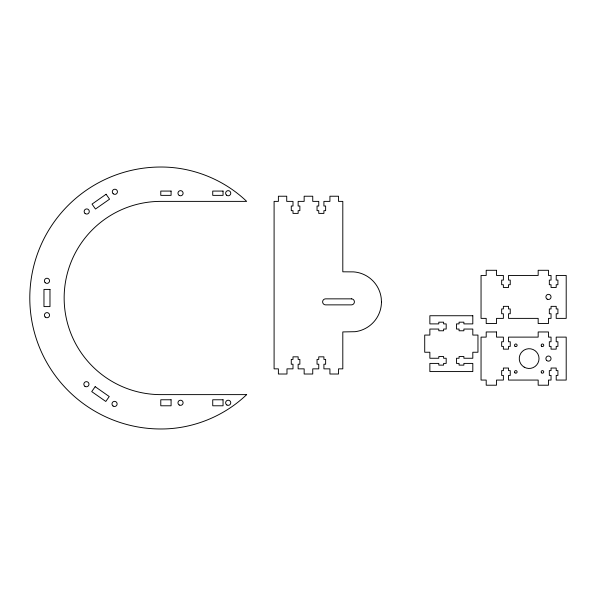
<?xml version="1.0" encoding="UTF-8"?>
<svg xmlns="http://www.w3.org/2000/svg" width="596" height="596" viewBox="0 0 596 596"><rect width="100%" height="100%" fill="white"/><g stroke="black" fill="none" stroke-linecap="round" stroke-linejoin="round"><path stroke-width="0.89" d="M381.455 301.867L381.373 304.079A30.061 30.061 0 0 1 355.074 331.696L342.804 331.927L342.804 368.857L338.513 368.857L338.513 374.012L329.923 374.012L329.923 368.857L323.911 368.857L323.911 364.216L325.632 364.216L325.632 359.41L323.911 359.41L323.911 356.833L318.756 356.833L318.756 359.41L317.042 359.41L317.042 364.216L318.756 364.216L318.756 368.857L312.744 368.857L312.744 374.012L304.154 374.012L304.154 368.857L298.142 368.857L298.142 364.216L299.863 364.216L299.863 359.41L298.142 359.41L298.142 356.833L292.994 356.833L292.994 359.41L291.273 359.41L291.273 364.216L292.994 364.216L292.994 368.857L286.981 368.857L286.981 374.012L278.392 374.012L278.392 368.857L274.093 368.857L274.093 201.381L278.392 201.381L278.392 196.226L286.728 196.226L286.728 201.381L292.994 201.381L292.994 206.015L291.273 206.015L291.273 210.656L292.994 210.656L292.994 213.405L298.142 213.405L298.142 210.656L299.863 210.656L299.863 206.015L298.142 206.015L298.142 201.381L304.154 201.381L304.154 196.226L312.744 196.226L312.744 201.381L318.756 201.381L318.756 206.015L317.042 206.015L317.042 210.656L318.756 210.656L318.756 213.405L323.911 213.405L323.911 210.656L325.632 210.656L325.632 206.015L323.911 206.015L323.911 201.381L329.923 201.381L329.923 196.226L338.513 196.226L338.513 201.381L342.804 201.381L342.804 271.806L353.607 271.888A30.061 30.061 0 0 1 381.231 298.186L381.455 301.867M95.174 386.685L91.724 391.609L105.797 401.458L109.239 396.534L95.174 386.685M246.662 394.619C223.843 416.522 192.404 429.09 160.778 428.978A130.978 130.978 0 0 1 29.8 298A130.978 130.978 0 0 1 160.778 167.022C192.404 166.91 223.843 179.478 246.662 201.381L160.778 201.381A96.619 96.619 0 0 0 64.152 298A96.619 96.619 0 0 0 160.778 394.619L246.662 394.619M106.103 194.251L92.037 204.1L95.479 209.025L109.552 199.176L106.103 194.251M171.082 191.07L160.778 191.07L160.778 195.369L171.082 195.369L171.082 191.07M223.046 191.07L212.735 191.07L212.735 195.369L223.046 195.369L223.046 191.07M496.505 270.286L486.202 270.286L486.202 275.441L481.047 275.441L481.047 318.383L486.202 318.383L486.202 323.539L496.505 323.539L496.505 318.383L503.382 318.383L503.382 313.749L501.661 313.749L501.661 308.937L503.382 308.937L503.382 306.359L508.53 306.359L508.53 308.937L510.25 308.937L510.25 313.749L508.53 313.749L508.53 318.383L538.166 318.383L538.166 323.539L548.469 323.539L548.469 318.383L551.047 318.383L551.047 313.749L549.326 313.749L549.326 308.937L551.047 308.937L551.047 306.359L556.202 306.359L556.202 308.937L557.916 308.937L557.916 313.749L556.202 313.749L556.202 318.383L566.2 318.383L566.2 275.441L556.202 275.441L556.202 280.083L557.916 280.083L557.916 284.717L556.202 284.717L556.202 287.466L551.047 287.466L551.047 284.717L549.326 284.717L549.326 280.083L551.047 280.083L551.047 275.441L548.469 275.441L548.469 270.286L538.166 270.286L538.166 275.441L508.53 275.449L508.53 280.09L510.25 280.09L510.25 284.724L508.53 284.724L508.53 287.473L503.382 287.473L503.382 284.724L501.661 284.724L501.661 280.09L503.382 280.09L503.382 275.449L496.505 275.441L496.505 270.286M49.982 289.41L43.97 289.41L43.97 306.59L49.982 306.59L49.982 289.41M351.394 298.857L325.632 298.857A3.002 3.002 0 0 0 322.622 301.867A3.002 3.002 0 0 0 325.632 304.869L351.394 304.869A3.002 3.002 0 0 0 354.404 301.867A3.002 3.002 0 0 0 351.394 298.857M472.807 315.738L429.865 315.738L429.865 323.896L438.798 323.896L438.798 322.183L443.61 322.183L443.61 323.896L446.188 323.896L446.188 329.052L443.61 329.052L443.61 330.773L438.798 330.773L438.798 329.052L429.865 329.052L429.865 335.064L424.717 335.064L424.717 352.243L429.865 352.243L429.865 358.256L438.798 358.256L438.798 356.535L443.61 356.535L443.61 358.256L446.188 358.256L446.188 363.411L443.61 363.411L443.61 365.125L438.798 365.125L438.798 363.411L429.865 363.411L429.865 371.569L472.807 371.569L472.807 363.411L463.882 363.411L463.882 365.125L459.069 365.125L459.069 363.411L456.491 363.411L456.491 358.256L459.069 358.256L459.069 356.535L463.882 356.535L463.882 358.256L472.807 358.256L472.807 352.243L477.962 352.243L477.962 335.064L472.807 335.064L472.807 329.052L463.882 329.052L463.882 330.773L459.069 330.773L459.069 329.052L456.491 329.052L456.491 323.896L459.069 323.896L459.069 322.183L463.882 322.183L463.882 323.896L472.807 323.896L472.807 315.738M496.505 331.965L486.202 331.965L486.202 337.113L481.047 337.113L481.047 380.062L486.202 380.062L486.202 385.21L496.505 385.21L496.505 380.062L503.382 380.062L503.382 375.42L501.661 375.42L501.661 370.608L503.382 370.608L503.382 368.037L508.53 368.037L508.53 370.608L510.25 370.608L510.25 375.42L508.53 375.42L508.53 380.062L538.166 380.062L538.166 385.21L548.469 385.21L548.469 380.062L551.047 380.062L551.047 375.42L549.326 375.42L549.326 370.608L551.047 370.608L551.047 368.037L556.202 368.037L556.202 370.608L557.916 370.608L557.916 375.42L556.202 375.42L556.202 380.062L566.2 380.062L566.2 337.113L556.202 337.113L556.202 341.754L557.916 341.754L557.916 346.388L556.202 346.388L556.202 349.137L551.047 349.137L551.047 346.388L549.326 346.388L549.326 341.754L551.047 341.754L551.047 337.113L548.469 337.113L548.469 331.965L538.166 331.965L538.166 337.113L508.53 337.12L508.53 341.761L510.25 341.761L510.25 346.403L508.53 346.403L508.53 349.144L503.382 349.144L503.382 346.403L501.661 346.403L501.661 341.761L503.382 341.761L503.382 337.12L496.505 337.113L496.505 331.965M171.082 399.774L160.778 399.774L160.778 405.787L171.082 405.787L171.082 399.774M223.046 399.774L212.735 399.774L212.735 405.787L223.046 405.787L223.046 399.774M546.644 360.409A2.578 2.578 0 0 0 550.957 359.254A2.578 2.578 0 0 0 547.798 356.095A2.578 2.578 0 0 0 546.644 360.409M524.204 367.143A9.879 9.879 0 0 0 539.022 358.583A9.879 9.879 0 0 0 524.204 350.031A9.879 9.879 0 0 0 524.204 367.143M226.912 405.012A2.578 2.578 0 0 0 230.771 402.784A2.578 2.578 0 0 0 226.912 400.549A2.578 2.578 0 0 0 226.912 405.012M179.24 405.012A2.578 2.578 0 0 0 183.106 402.784A2.578 2.578 0 0 0 179.24 400.549A2.578 2.578 0 0 0 179.24 405.012M547.18 299.147A2.578 2.578 0 0 0 551.047 296.912A2.578 2.578 0 0 0 547.18 294.685A2.578 2.578 0 0 0 547.18 299.147M113.076 406.032A2.578 2.578 0 0 0 117.121 404.148A2.578 2.578 0 0 0 113.464 401.585A2.578 2.578 0 0 0 113.076 406.032M84.937 386.327A2.578 2.578 0 0 0 88.975 384.442A2.578 2.578 0 0 0 85.325 381.88A2.578 2.578 0 0 0 84.937 386.327M85.064 213.465A2.578 2.578 0 0 0 89.258 211.938A2.578 2.578 0 0 0 85.839 209.069A2.578 2.578 0 0 0 85.064 213.465M113.21 193.76A2.578 2.578 0 0 0 117.405 192.232A2.578 2.578 0 0 0 113.985 189.364A2.578 2.578 0 0 0 113.21 193.76M226.376 195.041A2.578 2.578 0 0 0 230.689 193.886A2.578 2.578 0 0 0 227.53 190.727A2.578 2.578 0 0 0 226.376 195.041M45.154 282.646A2.578 2.578 0 0 0 49.468 281.491A2.578 2.578 0 0 0 46.309 278.332A2.578 2.578 0 0 0 45.154 282.646M45.154 316.998A2.578 2.578 0 0 0 49.468 315.843A2.578 2.578 0 0 0 46.309 312.691A2.578 2.578 0 0 0 45.154 316.998M515.011 346.269A1.289 1.289 0 0 0 517.105 345.486A1.289 1.289 0 0 0 515.384 344.063A1.289 1.289 0 0 0 515.011 346.269M541.548 346.187A1.289 1.289 0 0 0 543.701 345.606A1.289 1.289 0 0 0 542.122 344.026A1.289 1.289 0 0 0 541.548 346.187M514.922 372.813A1.289 1.289 0 0 0 517.075 372.232A1.289 1.289 0 0 0 515.495 370.652A1.289 1.289 0 0 0 514.922 372.813M541.548 372.813A1.289 1.289 0 0 0 543.701 372.232A1.289 1.289 0 0 0 542.122 370.652A1.289 1.289 0 0 0 541.548 372.813M179.24 195.451A2.578 2.578 0 0 0 183.106 193.216A2.578 2.578 0 0 0 179.24 190.988A2.578 2.578 0 0 0 179.24 195.451"/></g></svg>
